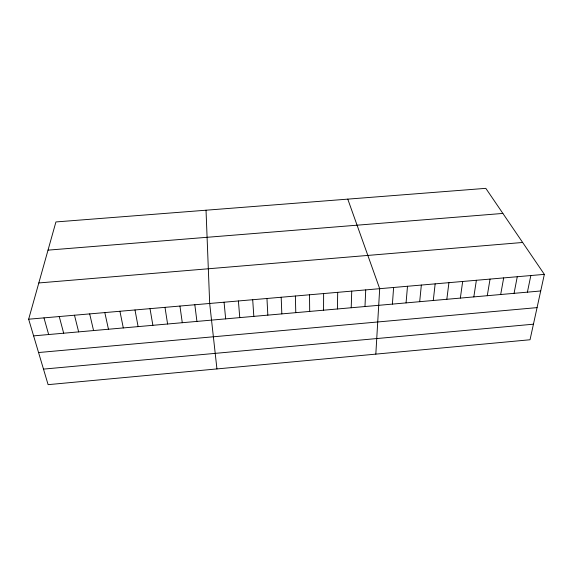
<?xml version="1.0" encoding="UTF-8"?>
<svg xmlns="http://www.w3.org/2000/svg" width="573" height="573" viewBox="0 0 573 573"><rect width="100%" height="100%" fill="white"/><g stroke="black" fill="none" stroke-linecap="round" stroke-linejoin="round"><path stroke-width="0.86" d="M323.566 310.201L323.63 293.562M337.404 308.976L337.698 292.337M351.213 307.751L351.736 291.113M364.98 306.534L365.732 289.902M375.824 354.128L379.691 288.685L347.782 199.132M392.405 304.105L393.615 287.474M406.064 302.895L407.496 286.271M419.687 301.692L421.348 285.06M433.274 300.488L435.158 283.864M446.825 299.292L448.931 282.668M460.341 298.089L462.676 281.472M473.821 296.9L476.378 280.276M487.272 295.711L490.044 279.087M500.68 294.522L503.674 277.905M514.06 293.34L517.269 276.723M527.404 292.158L530.827 275.541M544.35 274.367L530.032 339.76L48.111 384.655L28.65 319.204L55.925 221.944L485.811 188.345L544.35 274.367L28.65 319.204M43.491 369.112L533.442 324.189M38.563 352.538L537.066 307.615M33.606 335.871L540.711 290.977M38.814 282.955L522.64 242.472M48.017 250.136L502.879 213.428M43.971 317.879L48.662 334.539M59.248 316.547L63.675 333.207M74.483 315.222L78.644 331.882M89.675 313.904L93.571 330.564M104.823 312.586L108.455 329.246M119.929 311.268L123.302 327.928M134.992 309.964L138.107 326.617M150.019 308.654L152.876 325.314M164.995 307.35L167.595 324.01M179.936 306.054L182.286 322.706M194.827 304.757L196.926 321.41M216.938 368.926L209.682 303.468L206.029 210.212M224.064 302.215L225.662 318.867M238.404 300.968L239.765 317.621M252.7 299.729L253.825 316.375M266.961 298.49L267.842 315.136M281.185 297.251L281.83 313.897M295.374 296.019L295.783 312.657M309.52 294.787L309.692 311.433"/></g></svg>
